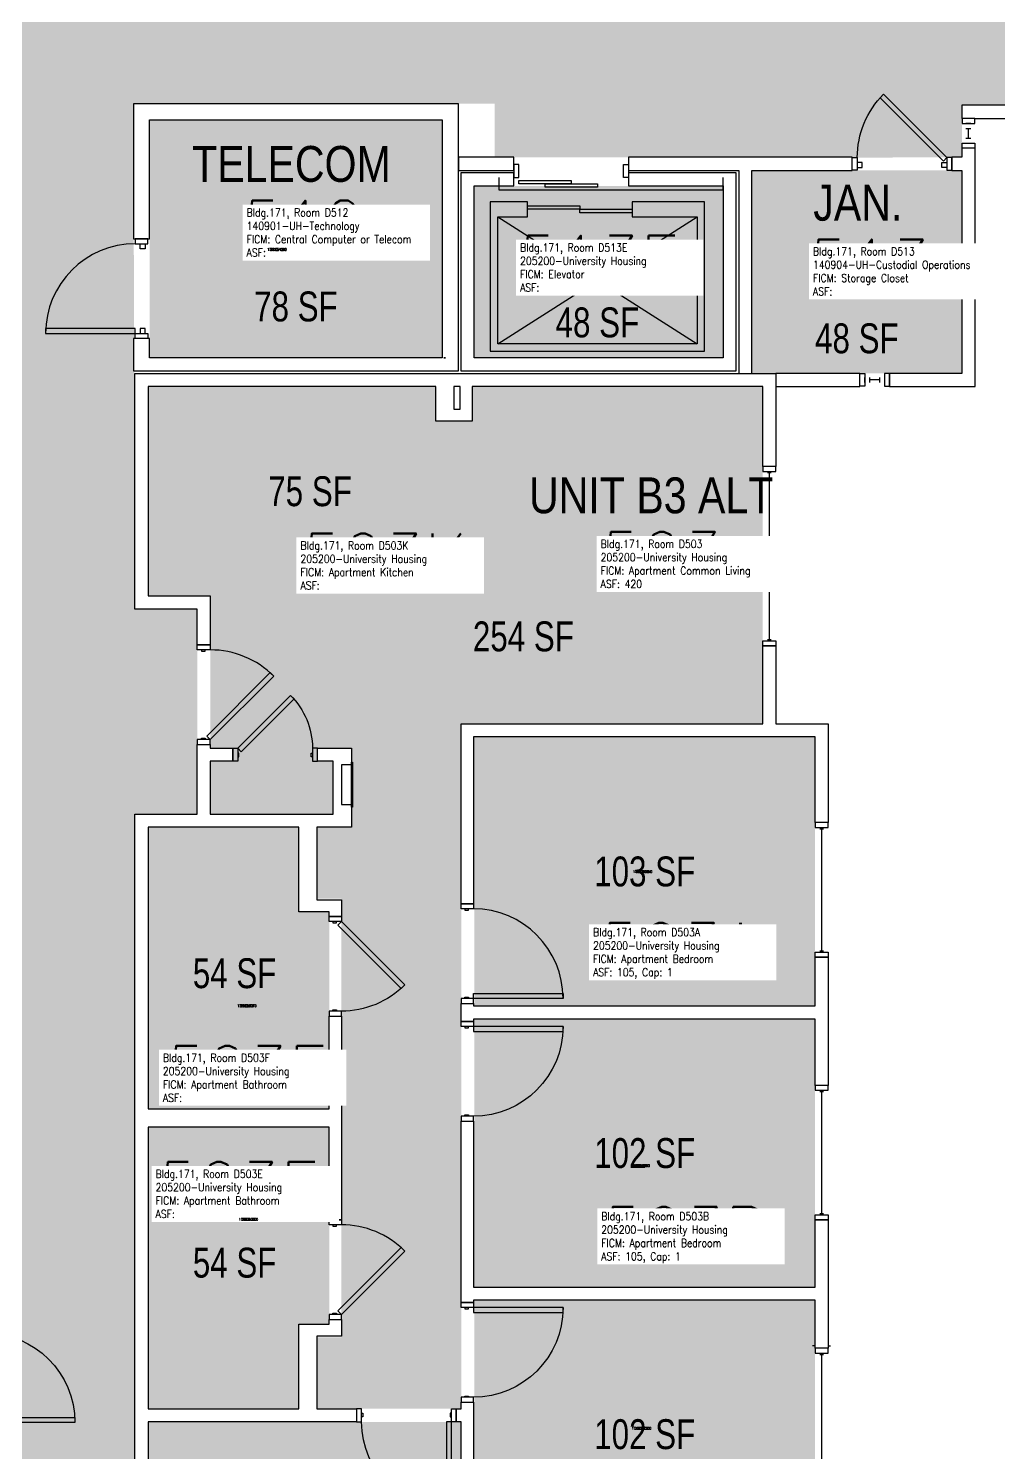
# Model space of a CAD drawing. Header units: inches. Extents: x -102 to 1651, y 245 to 1632.
# Drawn here: x 194 to 583, y 729 to 1301 of the extents above; entities that cross this region are included whole.
import ezdxf
from ezdxf.enums import TextEntityAlignment as Align

# ---------------------------------------------------------------- set-up
doc = ezdxf.new("R2010")
doc.units = ezdxf.units.IN
doc.header["$LTSCALE"] = 48
doc.header["$MEASUREMENT"] = 0
for name, color, linetype in [('A-DOOR', 2, 'Continuous'), ('A-GLAZ', 1, 'Continuous'), ('A-IDEN-RNUM', 7, 'Continuous'), ('A-IDEN-SNUM', 4, 'Continuous'), ('A-IDEN-VNUM', 4, 'Continuous'), ('A-MISC', 1, 'Continuous'), ('A-WALL', 5, 'Continuous'), ('AREA-TEXT', 3, 'Continuous'), ('Rooms-Category-Color', 7, 'Continuous'), ('Rooms-College-Color', 7, 'Continuous'), ('Rooms-Department-Color', 7, 'Continuous'), ('Rooms-Division-Color', 7, 'Continuous'), ('Rooms-Information', 7, 'Continuous')]:
    doc.layers.add(name, color=color, linetype=linetype)
doc.styles.add('AREA', font='arial.ttf', dxfattribs={"width": 0.75, "height": 12})
doc.styles.add('ROOMSNUMBER', font='txt.shx', dxfattribs={"height": 0.03})
doc.styles.add('ROOMVNUMBER', font='simplex.shx', dxfattribs={"width": 0.85})
doc.styles.get("Standard").update_dxf_attribs({"font": 'ARIALN.TTF'})

msp = doc.modelspace()

# ---------------------------------------------------------------- hatches: boundary and pattern name
at = {"layer": 'Rooms-Category-Color', "true_color": 0xadadad}
for points in [[(989.63, 1273.75), (989.63, 1349.75), (977.87, 1349.75), (977.87, 1353.75), (615.09, 1353.75), (615.09, 1378.75), (532.77, 1378.75), (532.77, 1353.75), (348.73, 1353.75), (348.73, 1378.75), (266.41, 1378.75), (266.41, 1353.75), (176.62, 1353.75), (176.62, 1264.36), (151.62, 1264.36), (151.62, 1182.03), (176.62, 1182.03), (176.62, 594.37), (236.62, 594.37), (236.62, 985.16), (261.62, 985.16), (261.62, 1067.48), (236.62, 1067.48), (236, 1270.37), (381, 1270.37), (381, 1248.88), (524.58, 1248.75), (568.58, 1248.87), (568.58, 1269.75), (654.53, 1269.75), (654.53, 1293.75), (900.22, 1293.75), (900.22, 1269.75), (977.87, 1269.75), (977.87, 1273.75)], [(372.75, 1237.37), (472.75, 1237.37), (472.75, 1168.37), (372.75, 1168.37)]]:
    msp.add_hatch(color=253, dxfattribs=at).paths.add_polyline_path(points)
at = {"layer": 'Rooms-Category-Color', "true_color": 0xe3c5e1}
msp.add_hatch(color=254, dxfattribs=at).paths.add_polyline_path([(242.5, 1263.88), (360, 1263.88), (360, 1168.38), (242.5, 1168.38)])
at = {"layer": 'Rooms-Category-Color', "true_color": 0x728ef3}
for points in [[(568.58, 1162.12), (568.58, 1243.62), (484.25, 1243.62), (484.25, 1162.12)], [(241.86, 1072.73), (371.98, 1072.73), (371.98, 1142.88), (357.36, 1142.88), (357.36, 1156.87), (241.86, 1156.87)], [(371.98, 1156.87), (371.98, 1072.73), (266.86, 1072.73), (266.86, 1011.61), (275.81, 1011.61), (275.81, 1006.36), (266.86, 1006.36), (266.86, 985.16), (316.23, 985.16), (316.23, 1006.36), (309.81, 1006.36), (309.81, 1011.61), (323.48, 1011.61), (323.48, 979.91), (309.61, 979.91), (309.61, 951.16), (319.48, 951.16), (319.48, 775.12), (309.61, 775.12), (309.61, 746.37), (367.61, 746.37), (367.61, 1021.37), (488.61, 1021.37), (488.61, 1156.87)], [(509.63, 1016.12), (509.63, 908.12), (372.88, 908.12), (372.88, 1016.12)], [(241.88, 866.77), (314.63, 866.91), (314.63, 946.05), (302.38, 945.91), (302.38, 979.91), (241.88, 979.91)], [(509.63, 795.25), (372.88, 795.25), (372.88, 902.87), (509.63, 902.87)], [(241.88, 746.37), (302.38, 746.37), (302.38, 780.37), (314.63, 780.37), (314.63, 859.52), (241.88, 859.52)], [(372.88, 682.37), (509.63, 682.37), (509.63, 790), (372.88, 790)], [(241.88, 622.38), (367.63, 622.38), (367.63, 741.12), (241.88, 741.12)]]:
    msp.add_hatch(color=171, dxfattribs=at).paths.add_polyline_path(points)
at = {"layer": 'Rooms-College-Color', "true_color": 0xadadad}
for points in [[(989.63, 1273.75), (989.63, 1349.75), (977.87, 1349.75), (977.87, 1353.75), (615.09, 1353.75), (615.09, 1378.75), (532.77, 1378.75), (532.77, 1353.75), (348.73, 1353.75), (348.73, 1378.75), (266.41, 1378.75), (266.41, 1353.75), (176.62, 1353.75), (176.62, 1264.36), (151.62, 1264.36), (151.62, 1182.03), (176.62, 1182.03), (176.62, 594.37), (236.62, 594.37), (236.62, 985.16), (261.62, 985.16), (261.62, 1067.48), (236.62, 1067.48), (236, 1270.37), (381, 1270.37), (381, 1248.88), (524.58, 1248.75), (568.58, 1248.87), (568.58, 1269.75), (654.53, 1269.75), (654.53, 1293.75), (900.22, 1293.75), (900.22, 1269.75), (977.87, 1269.75), (977.87, 1273.75)], [(242.5, 1263.88), (360, 1263.88), (360, 1168.38), (242.5, 1168.38)], [(568.58, 1162.12), (568.58, 1243.62), (484.25, 1243.62), (484.25, 1162.12)], [(372.75, 1237.37), (472.75, 1237.37), (472.75, 1168.37), (372.75, 1168.37)], [(241.86, 1072.73), (371.98, 1072.73), (371.98, 1142.88), (357.36, 1142.88), (357.36, 1156.87), (241.86, 1156.87)], [(371.98, 1156.87), (371.98, 1072.73), (266.86, 1072.73), (266.86, 1011.61), (275.81, 1011.61), (275.81, 1006.36), (266.86, 1006.36), (266.86, 985.16), (316.23, 985.16), (316.23, 1006.36), (309.81, 1006.36), (309.81, 1011.61), (323.48, 1011.61), (323.48, 979.91), (309.61, 979.91), (309.61, 951.16), (319.48, 951.16), (319.48, 775.12), (309.61, 775.12), (309.61, 746.37), (367.61, 746.37), (367.61, 1021.37), (488.61, 1021.37), (488.61, 1156.87)], [(509.63, 1016.12), (509.63, 908.12), (372.88, 908.12), (372.88, 1016.12)], [(241.88, 866.77), (314.63, 866.91), (314.63, 946.05), (302.38, 945.91), (302.38, 979.91), (241.88, 979.91)], [(509.63, 795.25), (372.88, 795.25), (372.88, 902.87), (509.63, 902.87)], [(241.88, 746.37), (302.38, 746.37), (302.38, 780.37), (314.63, 780.37), (314.63, 859.52), (241.88, 859.52)], [(372.88, 682.37), (509.63, 682.37), (509.63, 790), (372.88, 790)], [(241.88, 622.38), (367.63, 622.38), (367.63, 741.12), (241.88, 741.12)]]:
    msp.add_hatch(color=253, dxfattribs=at).paths.add_polyline_path(points)
at = {"layer": 'Rooms-Department-Color', "true_color": 0xacacac}
for points in [[(989.63, 1273.75), (989.63, 1349.75), (977.87, 1349.75), (977.87, 1353.75), (615.09, 1353.75), (615.09, 1378.75), (532.77, 1378.75), (532.77, 1353.75), (348.73, 1353.75), (348.73, 1378.75), (266.41, 1378.75), (266.41, 1353.75), (176.62, 1353.75), (176.62, 1264.36), (151.62, 1264.36), (151.62, 1182.03), (176.62, 1182.03), (176.62, 594.37), (236.62, 594.37), (236.62, 985.16), (261.62, 985.16), (261.62, 1067.48), (236.62, 1067.48), (236, 1270.37), (381, 1270.37), (381, 1248.88), (524.58, 1248.75), (568.58, 1248.87), (568.58, 1269.75), (654.53, 1269.75), (654.53, 1293.75), (900.22, 1293.75), (900.22, 1269.75), (977.87, 1269.75), (977.87, 1273.75)], [(372.75, 1237.37), (472.75, 1237.37), (472.75, 1168.37), (372.75, 1168.37)]]:
    msp.add_hatch(color=253, dxfattribs=at).paths.add_polyline_path(points)
at = {"layer": 'Rooms-Department-Color', "true_color": 0x604aed}
for points in [[(242.5, 1263.88), (360, 1263.88), (360, 1168.38), (242.5, 1168.38)], [(568.58, 1162.12), (568.58, 1243.62), (484.25, 1243.62), (484.25, 1162.12)], [(241.86, 1072.73), (371.98, 1072.73), (371.98, 1142.88), (357.36, 1142.88), (357.36, 1156.87), (241.86, 1156.87)], [(371.98, 1156.87), (371.98, 1072.73), (266.86, 1072.73), (266.86, 1011.61), (275.81, 1011.61), (275.81, 1006.36), (266.86, 1006.36), (266.86, 985.16), (316.23, 985.16), (316.23, 1006.36), (309.81, 1006.36), (309.81, 1011.61), (323.48, 1011.61), (323.48, 979.91), (309.61, 979.91), (309.61, 951.16), (319.48, 951.16), (319.48, 775.12), (309.61, 775.12), (309.61, 746.37), (367.61, 746.37), (367.61, 1021.37), (488.61, 1021.37), (488.61, 1156.87)], [(509.63, 1016.12), (509.63, 908.12), (372.88, 908.12), (372.88, 1016.12)], [(241.88, 866.77), (314.63, 866.91), (314.63, 946.05), (302.38, 945.91), (302.38, 979.91), (241.88, 979.91)], [(509.63, 795.25), (372.88, 795.25), (372.88, 902.87), (509.63, 902.87)], [(241.88, 746.37), (302.38, 746.37), (302.38, 780.37), (314.63, 780.37), (314.63, 859.52), (241.88, 859.52)], [(372.88, 682.37), (509.63, 682.37), (509.63, 790), (372.88, 790)], [(241.88, 622.38), (367.63, 622.38), (367.63, 741.12), (241.88, 741.12)]]:
    msp.add_hatch(color=173, dxfattribs=at).paths.add_polyline_path(points)
at = {"layer": 'Rooms-Division-Color', "true_color": 0xadadad}
for points in [[(989.63, 1273.75), (989.63, 1349.75), (977.87, 1349.75), (977.87, 1353.75), (615.09, 1353.75), (615.09, 1378.75), (532.77, 1378.75), (532.77, 1353.75), (348.73, 1353.75), (348.73, 1378.75), (266.41, 1378.75), (266.41, 1353.75), (176.62, 1353.75), (176.62, 1264.36), (151.62, 1264.36), (151.62, 1182.03), (176.62, 1182.03), (176.62, 594.37), (236.62, 594.37), (236.62, 985.16), (261.62, 985.16), (261.62, 1067.48), (236.62, 1067.48), (236, 1270.37), (381, 1270.37), (381, 1248.88), (524.58, 1248.75), (568.58, 1248.87), (568.58, 1269.75), (654.53, 1269.75), (654.53, 1293.75), (900.22, 1293.75), (900.22, 1269.75), (977.87, 1269.75), (977.87, 1273.75)], [(372.75, 1237.37), (472.75, 1237.37), (472.75, 1168.37), (372.75, 1168.37)]]:
    msp.add_hatch(color=253, dxfattribs=at).paths.add_polyline_path(points)
at = {"layer": 'Rooms-Division-Color', "true_color": 0x604aed}
for points in [[(242.5, 1263.88), (360, 1263.88), (360, 1168.38), (242.5, 1168.38)], [(568.58, 1162.12), (568.58, 1243.62), (484.25, 1243.62), (484.25, 1162.12)], [(241.86, 1072.73), (371.98, 1072.73), (371.98, 1142.88), (357.36, 1142.88), (357.36, 1156.87), (241.86, 1156.87)], [(371.98, 1156.87), (371.98, 1072.73), (266.86, 1072.73), (266.86, 1011.61), (275.81, 1011.61), (275.81, 1006.36), (266.86, 1006.36), (266.86, 985.16), (316.23, 985.16), (316.23, 1006.36), (309.81, 1006.36), (309.81, 1011.61), (323.48, 1011.61), (323.48, 979.91), (309.61, 979.91), (309.61, 951.16), (319.48, 951.16), (319.48, 775.12), (309.61, 775.12), (309.61, 746.37), (367.61, 746.37), (367.61, 1021.37), (488.61, 1021.37), (488.61, 1156.87)], [(509.63, 1016.12), (509.63, 908.12), (372.88, 908.12), (372.88, 1016.12)], [(241.88, 866.77), (314.63, 866.91), (314.63, 946.05), (302.38, 945.91), (302.38, 979.91), (241.88, 979.91)], [(509.63, 795.25), (372.88, 795.25), (372.88, 902.87), (509.63, 902.87)], [(241.88, 746.37), (302.38, 746.37), (302.38, 780.37), (314.63, 780.37), (314.63, 859.52), (241.88, 859.52)], [(372.88, 682.37), (509.63, 682.37), (509.63, 790), (372.88, 790)], [(241.88, 622.38), (367.63, 622.38), (367.63, 741.12), (241.88, 741.12)]]:
    msp.add_hatch(color=173, dxfattribs=at).paths.add_polyline_path(points)

# ---------------------------------------------------------------- linework, layer by layer
at = {"layer": 'A-DOOR'}
for p, q in [((535.71, 1272.79), (537.12, 1274.21)), ((561.17, 1247.34), (535.71, 1272.79)), ((537.12, 1274.21), (562.58, 1248.75)), ((524.58, 1243.75), (524.58, 1248.75)), ((524.58, 1248.75), (526.58, 1248.75)), ((526.58, 1248.75), (526.58, 1243.75)), ((528.58, 1246.75), (526.58, 1246.75)), ((526.58, 1246.75), (526.58, 1244.75)), ((528.58, 1244.75), (528.58, 1246.75)), ((560.58, 1244.75), (560.58, 1246.75)), ((560.58, 1246.75), (562.58, 1246.75)), ((562.58, 1248.75), (561.17, 1247.34)), ((564.58, 1248.75), (562.58, 1248.75)), ((562.58, 1248.75), (562.58, 1243.75)), ((562.58, 1246.75), (562.58, 1244.75)), ((564.58, 1243.75), (564.58, 1248.75)), ((390.75, 1246), (388.75, 1246)), ((388.75, 1246), (388.75, 1240.75)), ((390.75, 1240.75), (390.75, 1246)), ((432.75, 1246), (434.75, 1246)), ((432.75, 1240.75), (432.75, 1246)), ((434.75, 1246), (434.75, 1240.75)), ((526.58, 1243.75), (524.58, 1243.75)), ((526.58, 1244.75), (528.58, 1244.75)), ((562.58, 1244.75), (560.58, 1244.75)), ((562.58, 1243.75), (564.58, 1243.75)), ((382.75, 1240.75), (382.75, 1235.75)), ((382.75, 1235.75), (472.75, 1235.75)), ((388.75, 1240.75), (390.75, 1240.75)), ((434.75, 1240.75), (432.75, 1240.75)), ((472.75, 1235.75), (472.75, 1240.75)), ((394.15, 1228), (394.15, 1229.37)), ((394.15, 1229.37), (415.15, 1229.37)), ((415.15, 1229.37), (415.15, 1228)), ((415.15, 1228), (394.15, 1228)), ((415.15, 1226.62), (415.15, 1228)), ((415.15, 1228), (436.15, 1228)), ((436.15, 1226.62), (415.15, 1226.62)), ((436.15, 1228), (436.15, 1226.62)), ((241.75, 1216.13), (236.75, 1216.13)), ((236.75, 1216.13), (236.75, 1214.13)), ((236.75, 1214.13), (241.75, 1214.13)), ((238.75, 1212.13), (238.75, 1214.13)), ((238.75, 1214.13), (240.75, 1214.13)), ((240.75, 1214.13), (240.75, 1212.13)), ((241.75, 1214.13), (241.75, 1216.13)), ((240.75, 1212.13), (238.75, 1212.13)), ((236.75, 1180.13), (200.75, 1180.13)), ((200.75, 1180.13), (200.75, 1178.13)), ((200.75, 1178.13), (236.75, 1178.13)), ((236.75, 1178.13), (236.75, 1180.13)), ((236.75, 1176.13), (236.75, 1178.13)), ((236.75, 1178.13), (241.75, 1178.13)), ((240.75, 1180.13), (238.75, 1180.13)), ((238.75, 1180.13), (238.75, 1178.13)), ((238.75, 1178.13), (240.75, 1178.13)), ((240.75, 1178.13), (240.75, 1180.13)), ((241.75, 1178.13), (241.75, 1176.13)), ((241.75, 1176.13), (236.75, 1176.13))]:
    msp.add_line(p, q, dxfattribs=at)
for points in [[(390.75, 1238.25), (390.75, 1239.62), (411.75, 1239.62), (411.75, 1238.25)], [(401.25, 1236.87), (401.25, 1238.25), (422.25, 1238.25), (422.25, 1236.87)], [(261.62, 1051.09), (261.62, 1053.09), (266.88, 1053.09), (266.88, 1051.09)], [(263.38, 1051.09), (263.38, 1050.59), (264.88, 1050.59), (264.88, 1051.09)], [(266.88, 1015.09), (265.46, 1016.51), (290.92, 1041.96), (292.33, 1040.55)], [(277.88, 1011.61), (279.29, 1010.19), (300.5, 1031.41), (299.09, 1032.82)], [(261.62, 1015.09), (261.62, 1013.09), (266.88, 1013.09), (266.88, 1015.09)], [(263.38, 1015.09), (263.38, 1015.59), (264.88, 1015.59), (264.88, 1015.09)], [(277.88, 1006.36), (275.88, 1006.36), (275.88, 1011.61), (277.88, 1011.61)], [(277.88, 1008.11), (278.38, 1008.11), (278.38, 1009.61), (277.88, 1009.61)], [(307.88, 1008.11), (307.38, 1008.11), (307.38, 1009.61), (307.88, 1009.61)], [(307.88, 1006.36), (309.88, 1006.36), (309.88, 1011.61), (307.88, 1011.61)], [(314.63, 942.02), (314.63, 944.02), (319.5, 944.02), (319.5, 942.02)], [(367.63, 947.12), (367.63, 949.12), (372.5, 949.12), (372.5, 947.12)], [(369, 947.12), (369, 946.62), (370.5, 946.62), (370.5, 947.12)], [(316, 942.02), (316, 941.52), (317.5, 941.52), (317.5, 942.02)], [(319.5, 942.02), (318.09, 940.6), (343.54, 915.15), (344.96, 916.56)], [(367.63, 911.12), (367.63, 909.12), (372.5, 909.12), (372.5, 911.12)], [(369, 911.12), (369, 911.62), (370.5, 911.62), (370.5, 911.12)], [(372.5, 911.12), (372.5, 913.12), (408.5, 913.12), (408.5, 911.12)], [(314.63, 906.02), (314.63, 904.02), (319.5, 904.02), (319.5, 906.02)], [(316, 906.02), (316, 906.52), (317.5, 906.52), (317.5, 906.02)], [(367.63, 899.87), (367.63, 901.87), (372.5, 901.87), (372.5, 899.87)], [(369, 899.87), (369, 899.37), (370.5, 899.37), (370.5, 899.87)], [(372.5, 899.87), (372.5, 897.87), (408.5, 897.87), (408.5, 899.87)], [(367.63, 863.87), (367.63, 861.87), (372.5, 861.87), (372.5, 863.87)], [(369, 863.87), (369, 864.37), (370.5, 864.37), (370.5, 863.87)], [(314.63, 820.27), (314.63, 822.27), (319.5, 822.27), (319.5, 820.27)], [(316, 820.27), (316, 819.77), (317.5, 819.77), (317.5, 820.27)], [(319.5, 784.27), (318.09, 785.68), (343.54, 811.14), (344.96, 809.72)], [(314.63, 784.27), (314.63, 782.27), (319.5, 782.27), (319.5, 784.27)], [(316, 784.27), (316, 784.77), (317.5, 784.77), (317.5, 784.27)], [(367.63, 787), (367.63, 789), (372.5, 789), (372.5, 787)], [(369, 787), (369, 786.5), (370.5, 786.5), (370.5, 787)], [(372.5, 787), (372.5, 785), (408.5, 785), (408.5, 787)], [(367.63, 751), (367.63, 749), (372.5, 749), (372.5, 751)], [(369, 751), (369, 751.5), (370.5, 751.5), (370.5, 751)], [(327.63, 746.37), (325.63, 746.37), (325.63, 741.12), (327.63, 741.12)], [(327.63, 744.62), (328.13, 744.62), (328.13, 743.12), (327.63, 743.12)], [(363.63, 744.62), (363.13, 744.62), (363.13, 743.12), (363.63, 743.12)], [(363.63, 746.37), (365.63, 746.37), (365.63, 741.12), (363.63, 741.12)], [(176.5, 740.87), (176.5, 742.87), (212.5, 742.87), (212.5, 740.87)], [(363.63, 741.12), (361.63, 741.12), (361.63, 705.12), (363.63, 705.12)]]:
    msp.add_lwpolyline(points, close=True, dxfattribs=at)
at = {"layer": 'A-DOOR', "extrusion": (0, 0, -1)}
for centre, radius, start, end in [((-562.58, 1248.75), 36, 0, 45), ((-277.88, 1011.61), 30, 135, 180), ((-319.5, 942.02), 36, 225, 270), ((-372.5, 899.87), 36, 180, 270), ((-372.5, 787), 36, 180, 270), ((-176.5, 740.87), 36, 90, 180), ((-363.63, 741.12), 36, 270, 0)]:
    msp.add_arc(centre, radius, start, end, dxfattribs=at)
at = {"layer": 'A-DOOR'}
for centre, start, end in [((236.75, 1178.13), 90, 180), ((266.88, 1015.09), 45, 90), ((372.5, 911.12), 0, 90), ((319.5, 784.27), 45, 90)]:
    msp.add_arc(centre, 36, start, end, dxfattribs=at)
at = {"layer": 'A-GLAZ'}
for p, q in [((573.71, 1264.5), (568.71, 1264.5)), ((568.71, 1264.5), (568.71, 1262.5)), ((573.71, 1262.5), (573.71, 1264.5)), ((568.71, 1262.5), (573.71, 1262.5)), ((572.21, 1262.5), (570.21, 1262.5)), ((570.21, 1260.5), (572.21, 1260.5)), ((571.21, 1256.5), (571.21, 1260.5)), ((568.71, 1252.5), (568.71, 1254.5)), ((568.71, 1254.5), (573.71, 1254.5)), ((573.71, 1252.5), (568.71, 1252.5)), ((570.21, 1256.5), (572.21, 1256.5)), ((570.21, 1254.5), (572.21, 1254.5)), ((573.71, 1254.5), (573.71, 1252.5)), ((573.71, 1204.67), (568.71, 1204.67)), ((568.71, 1204.67), (568.71, 1202.67)), ((568.71, 1202.67), (573.71, 1202.67)), ((572.21, 1202.67), (570.21, 1202.67)), ((573.71, 1202.67), (573.71, 1204.67)), ((570.21, 1200.67), (572.21, 1200.67)), ((570.21, 1196.67), (572.21, 1196.67)), ((571.21, 1196.67), (571.21, 1200.67)), ((568.71, 1192.67), (568.71, 1194.67)), ((568.71, 1194.67), (573.71, 1194.67)), ((573.71, 1192.67), (568.71, 1192.67)), ((570.21, 1194.67), (572.21, 1194.67)), ((573.71, 1194.67), (573.71, 1192.67)), ((527.54, 1157), (527.54, 1162)), ((527.54, 1162), (529.54, 1162)), ((529.54, 1162), (529.54, 1157)), ((539.54, 1162), (537.54, 1162)), ((537.54, 1162), (537.54, 1157)), ((539.54, 1157), (539.54, 1162)), ((529.54, 1157), (527.54, 1157)), ((529.54, 1158.5), (529.54, 1160.5)), ((531.54, 1160.5), (531.54, 1158.5)), ((535.54, 1159.5), (531.54, 1159.5)), ((535.54, 1160.5), (535.54, 1158.5)), ((537.54, 1160.5), (537.54, 1158.5)), ((537.54, 1157), (539.54, 1157)), ((490.5, 1122.25), (492, 1122.25)), ((491.25, 1122.25), (491.25, 1055.25)), ((490.5, 1055.25), (492, 1055.25)), ((511.5, 979.22), (513, 979.22)), ((512.25, 979.22), (512.25, 930.22)), ((511.5, 930.22), (513, 930.22)), ((511.5, 873.75), (513, 873.75)), ((512.25, 873.75), (512.25, 824.75)), ((511.5, 824.75), (513, 824.75)), ((509.63, 771.72), (508.63, 771.72)), ((511.5, 768.22), (513, 768.22)), ((512.25, 768.22), (512.25, 719.22)), ((514.88, 771.72), (515.88, 771.72))]:
    msp.add_line(p, q, dxfattribs=at)
for points in [[(493.87, 1122.75), (493.87, 1124.75), (488.63, 1124.75), (488.63, 1122.75)], [(493.87, 1054.75), (493.87, 1052.75), (488.63, 1052.75), (488.63, 1054.75)], [(514.88, 979.72), (514.88, 981.72), (509.63, 981.72), (509.63, 979.72)], [(514.88, 929.72), (514.88, 927.72), (509.63, 927.72), (509.63, 929.72)], [(514.88, 874.25), (514.88, 876.25), (509.63, 876.25), (509.63, 874.25)], [(514.88, 824.25), (514.88, 822.25), (509.63, 822.25), (509.63, 824.25)], [(514.88, 768.72), (514.88, 770.72), (509.63, 770.72), (509.63, 768.72)]]:
    msp.add_lwpolyline(points, close=True, dxfattribs=at)
at = {"layer": 'A-MISC'}
for points in [[(323.5, 988.95), (323.5, 1004.95), (319.5, 1004.95), (319.5, 988.95)], [(323.5, 1004.95), (323.5, 1005.95), (323.63, 1005.95), (323.75, 1005.95), (324, 1005.95), (324, 988.95), (324, 987.95), (323.5, 987.95)]]:
    msp.add_lwpolyline(points, close=True, dxfattribs=at)
at = {"layer": 'A-WALL'}
for p, q in [((366.5, 1270.37), (236, 1270.37)), ((236, 1270.37), (236, 1216.13)), ((366.5, 1163.13), (366.5, 1270.37)), ((587.76, 1269.75), (568.58, 1269.75)), ((568.58, 1269.75), (568.58, 1264.5)), ((242.5, 1263.88), (360, 1263.88)), ((242.5, 1216.13), (242.5, 1263.88)), ((360, 1263.88), (360, 1168.38)), ((568.71, 1264.5), (568.58, 1264.5)), ((573.83, 1264.5), (587.76, 1264.5)), ((573.83, 1252.5), (568.58, 1252.5)), ((568.58, 1252.5), (568.58, 1248.87)), ((573.83, 1204.67), (573.83, 1252.5)), ((388.75, 1248.87), (366.5, 1248.87)), ((366.5, 1248.87), (366.5, 1243.62)), ((388.75, 1243.62), (388.75, 1248.87)), ((524.58, 1248.87), (434.75, 1248.87)), ((434.75, 1248.87), (434.75, 1243.62)), ((524.58, 1243.62), (524.58, 1248.87)), ((568.58, 1248.87), (564.58, 1248.87)), ((564.58, 1248.87), (564.58, 1243.62)), ((366.5, 1243.62), (388.75, 1243.62)), ((388.75, 1242.62), (367.5, 1242.62)), ((367.5, 1242.62), (367.5, 1163.12)), ((388.75, 1237.37), (388.75, 1242.62)), ((434.75, 1243.62), (479, 1243.62)), ((478, 1242.62), (434.75, 1242.62)), ((434.75, 1242.62), (434.75, 1237.37)), ((478, 1163.12), (478, 1242.62)), ((479, 1243.62), (479, 1162.12)), ((484.25, 1243.62), (524.58, 1243.62)), ((484.25, 1162.12), (484.25, 1243.62)), ((564.58, 1243.62), (568.58, 1243.62)), ((568.58, 1243.62), (568.58, 1204.67)), ((372.75, 1237.37), (388.75, 1237.37)), ((372.75, 1168.37), (372.75, 1237.37)), ((434.75, 1237.37), (472.75, 1237.37)), ((472.75, 1237.37), (472.75, 1168.37)), ((394.15, 1231), (379.26, 1231)), ((379.26, 1231), (379.26, 1171.01)), ((394.15, 1225), (394.15, 1231)), ((436.15, 1231), (436.15, 1225)), ((465.26, 1231), (436.15, 1231)), ((465.26, 1174.01), (465.26, 1231)), ((382.26, 1225), (394.15, 1225)), ((382.26, 1174.01), (382.26, 1225)), ((382.26, 1225), (462.26, 1174)), ((382.26, 1174), (462.26, 1225)), ((436.15, 1225), (462.26, 1225)), ((462.26, 1225), (462.26, 1174.01)), ((236, 1216.13), (242.5, 1216.13)), ((568.58, 1204.67), (573.83, 1204.67)), ((573.83, 1192.67), (568.58, 1192.67)), ((568.58, 1192.67), (568.58, 1162.12)), ((573.83, 1156.88), (573.83, 1192.67)), ((236, 1176.13), (236, 1163.13)), ((242.5, 1176.13), (236, 1176.13)), ((242.5, 1168.38), (242.5, 1176.13)), ((462.26, 1174.01), (382.26, 1174.01)), ((465.27, 1174.01), (465.26, 1174.01)), ((465.27, 1171.01), (465.27, 1174.01)), ((360, 1168.38), (242.5, 1168.38)), ((360.62, 1168.38), (361.25, 1168.38)), ((361.25, 1168.38), (360.62, 1168.38)), ((472.75, 1168.37), (372.75, 1168.37)), ((379.26, 1171.01), (462.26, 1171.01)), ((462.26, 1171.01), (462.26, 1171)), ((462.26, 1171), (465.26, 1171)), ((465.26, 1171.01), (465.27, 1171.01)), ((465.26, 1171), (465.26, 1171.01)), ((236, 1163.13), (366.5, 1163.13)), ((236.62, 1067.48), (236.62, 1162.12)), ((236.62, 1162.12), (493.87, 1162.12)), ((367.5, 1163.12), (478, 1163.12)), ((479, 1162.12), (484.25, 1162.12)), ((527.54, 1162.12), (493.87, 1162.12)), ((493.87, 1162.12), (493.87, 1156.87)), ((493.87, 1162.12), (493.87, 1124.75)), ((527.54, 1156.87), (527.54, 1162.12)), ((568.58, 1162.12), (539.54, 1162.12)), ((539.54, 1162.12), (539.54, 1156.87)), ((241.88, 1156.87), (241.88, 1072.73)), ((357.38, 1156.87), (241.88, 1156.87)), ((357.38, 1142.88), (357.38, 1156.87)), ((367.13, 1156.87), (364.63, 1156.87)), ((364.63, 1156.87), (364.63, 1147.75)), ((367.13, 1147.75), (367.13, 1156.87)), ((488.63, 1156.87), (372, 1156.87)), ((372, 1156.87), (372, 1142.88)), ((488.63, 1124.75), (488.63, 1156.87)), ((493.87, 1156.87), (527.54, 1156.87)), ((539.54, 1156.87), (573.83, 1156.88)), ((364.63, 1147.75), (367.13, 1147.75)), ((372, 1142.88), (357.38, 1142.88)), ((493.87, 1124.75), (488.63, 1124.75)), ((241.88, 1072.73), (266.88, 1072.73)), ((266.88, 1072.73), (266.88, 1053.09)), ((261.62, 1067.48), (236.62, 1067.48)), ((261.62, 1053.09), (261.62, 1067.48)), ((266.88, 1053.09), (261.62, 1053.09)), ((488.63, 1021.37), (488.63, 1052.75)), ((488.63, 1052.75), (493.87, 1052.75)), ((493.87, 1052.75), (493.87, 1021.37)), ((367.63, 1021.37), (488.63, 1021.37)), ((367.63, 949.12), (367.63, 1021.37)), ((493.87, 1021.37), (514.88, 1021.37)), ((514.88, 1021.37), (514.88, 981.72)), ((261.62, 985.16), (261.62, 1013.09)), ((261.62, 1013.09), (266.88, 1013.09)), ((266.88, 1013.09), (266.88, 1011.61)), ((509.63, 1016.12), (372.5, 1016.12)), ((372.5, 1016.12), (372.5, 949.12)), ((509.63, 981.72), (509.63, 1016.12)), ((266.88, 1011.61), (275.88, 1011.61)), ((275.88, 1006.36), (266.88, 1006.36)), ((266.88, 1006.36), (266.88, 985.16)), ((275.88, 1011.61), (275.88, 1006.36)), ((309.88, 1011.61), (323.5, 1011.61)), ((309.88, 1006.36), (309.88, 1011.61)), ((316.25, 1006.36), (309.88, 1006.36)), ((316.25, 985.16), (316.25, 1006.36)), ((323.5, 1011.61), (323.5, 979.91)), ((236.62, 745.75), (236.62, 985.16)), ((236.62, 985.16), (261.62, 985.16)), ((266.88, 985.16), (316.25, 985.16)), ((241.88, 979.91), (241.88, 866.77)), ((302.38, 979.91), (241.88, 979.91)), ((302.38, 945.91), (302.38, 979.91)), ((309.63, 979.91), (309.63, 950.78)), ((323.5, 979.91), (309.63, 979.91)), ((514.88, 981.72), (509.63, 981.72)), ((309.63, 950.78), (319.5, 950.78)), ((319.5, 950.78), (319.5, 944.02)), ((314.63, 945.91), (302.38, 945.91)), ((314.63, 944.02), (314.63, 945.91)), ((319.5, 944.02), (314.63, 944.02)), ((372.5, 949.12), (367.63, 949.12)), ((509.63, 908.12), (509.63, 927.72)), ((509.63, 927.72), (514.88, 927.72)), ((514.88, 927.72), (514.88, 876.25)), ((314.63, 866.77), (314.63, 904.02)), ((314.63, 904.02), (319.5, 904.02)), ((319.5, 904.02), (319.5, 822.27)), ((367.63, 901.87), (367.63, 909.12)), ((367.63, 909.12), (372.5, 909.12)), ((372.5, 909.12), (372.5, 908.12)), ((372.5, 908.12), (509.63, 908.12)), ((372.5, 901.87), (367.63, 901.87)), ((509.63, 902.87), (372.5, 902.87)), ((372.5, 902.87), (372.5, 901.87)), ((509.63, 876.25), (509.63, 902.87)), ((514.88, 876.25), (509.63, 876.25)), ((241.88, 866.77), (314.63, 866.77)), ((314.63, 859.52), (241.88, 859.52)), ((241.88, 859.52), (241.88, 746.37)), ((314.63, 822.27), (314.63, 859.52)), ((367.63, 789), (367.63, 861.87)), ((367.63, 861.87), (372.5, 861.87)), ((372.5, 861.87), (372.5, 795.25)), ((319.5, 822.27), (314.63, 822.27)), ((509.63, 795.25), (509.63, 822.25)), ((509.63, 822.25), (514.88, 822.25)), ((514.88, 822.25), (514.88, 770.72)), ((372.5, 795.25), (509.63, 795.25)), ((509.63, 790), (372.5, 790)), ((372.5, 790), (372.5, 789)), ((509.63, 770.72), (509.63, 790)), ((372.5, 789), (367.63, 789)), ((302.38, 780.37), (314.63, 780.37)), ((302.38, 746.37), (302.38, 780.37)), ((314.63, 780.37), (314.63, 782.27)), ((314.63, 782.27), (319.5, 782.27)), ((319.5, 782.27), (319.5, 775.5)), ((319.5, 775.5), (309.63, 775.5)), ((309.63, 775.5), (309.63, 746.37)), ((514.88, 770.72), (509.63, 770.72)), ((236.62, 617.12), (236.62, 745.75)), ((241.88, 746.37), (302.38, 746.37)), ((309.63, 746.37), (322.88, 746.37)), ((322.88, 746.37), (325.63, 746.37)), ((325.63, 746.37), (325.63, 741.12)), ((365.63, 746.37), (367.63, 746.37)), ((365.63, 741.12), (365.63, 746.37)), ((367.63, 746.37), (367.63, 749)), ((367.63, 749), (372.5, 749)), ((372.5, 749), (372.5, 682.37)), ((241.88, 741.12), (241.88, 622.38)), ((322.88, 741.12), (241.88, 741.12)), ((325.63, 741.12), (322.88, 741.12)), ((367.63, 741.12), (365.63, 741.12)), ((367.63, 677.75), (367.63, 741.12))]:
    msp.add_line(p, q, dxfattribs=at)

# ---------------------------------------------------------------- texts
at = {"layer": 'A-IDEN-RNUM', "style": 'ROOMSNUMBER', "width": 0.85}
for s, p in [('0512-00', (293.66, 1211.87)), ('0513-E0', (412.87, 1205.56)), ('0513-00', (530.45, 1204.03)), ('0503-K0', (324.35, 1086.9)), ('0503-00', (448.58, 1085.63)), ('0503-A0', (440.38, 962.05)), ('0503-F0', (281.58, 908.18)), ('0503-B0', (439.4, 844)), ('0503-E0', (282.19, 822.43)), ('0503-C0', (439.93, 738.5))]:
    msp.add_text(s, height=1, dxfattribs=at).set_placement(p, align=Align.MIDDLE_CENTER)
at = {"layer": 'A-IDEN-SNUM', "style": 'ROOMSNUMBER', "width": 0.85}
for s, p in [('1710D51200', (293.66, 1211.87)), ('1710D513E0', (412.87, 1205.56)), ('1710D51300', (530.45, 1204.03)), ('1710D503K0', (324.35, 1086.9)), ('1710D50300', (448.58, 1085.63)), ('1710D503A0', (440.38, 962.05)), ('1710D503F0', (281.58, 908.18)), ('1710D503B0', (439.4, 844)), ('1710D503E0', (282.19, 822.43)), ('1710D503C0', (439.93, 738.5))]:
    msp.add_text(s, height=1, dxfattribs=at).set_placement(p, align=Align.MIDDLE_CENTER)
at = {"layer": 'A-IDEN-VNUM', "style": 'ROOMVNUMBER', "width": 0.85}
for s, p in [('512', (304.21, 1220.26)), ('513E', (422.63, 1206.21)), ('513', (531.56, 1204.68)), ('503K', (336.77, 1086.58)), ('503', (448.15, 1087.2)), ('503A', (455.11, 930.23)), ('503F', (281.08, 880.88)), ('503E', (278.14, 834.25)), ('503B', (457.49, 816.16))]:
    msp.add_text(s, height=22.5, dxfattribs=at).set_placement(p, align=Align.MIDDLE_CENTER)
at = {"layer": 'A-MISC'}
for s, p in [('TELECOM', (299.45, 1239.01)), ('JAN.', (526.79, 1223.43)), (' UNIT B3 ALT', (441.56, 1105.95))]:
    msp.add_text(s, height=14.4, dxfattribs=at).set_placement(p, align=Align.CENTER)
at = {"layer": 'AREA-TEXT', "style": 'AREA', "width": 0.75}
for s, p in [('78 SF', (301.25, 1188.99)), ('48 SF', (422.26, 1182.59)), ('48 SF', (526.41, 1176.19)), ('75 SF', (306.92, 1114.8)), ('254 SF', (392.55, 1056.51)), ('103 SF', (441.25, 962.13)), ('54 SF', (276.63, 921.27)), ('102 SF', (441.25, 849.06)), ('54 SF', (276.64, 805.05)), ('102 SF', (441.25, 736.19))]:
    msp.add_text(s, height=12, dxfattribs=at).set_placement(p, align=Align.MIDDLE_CENTER)

# ---------------------------------------------------------------- next in the draw order: texts
at = {"layer": 'Rooms-Information', "char_height": 3.2143, "width": 72, "attachment_point": 7, "style": 'ROOMVNUMBER', "bg_fill": 3, "box_fill_scale": 1.5, "bg_fill_color": 256, "bg_fill_true_color": 13158600, "bg_fill_transparency": 0}
for s, insert in [('Bldg.171, Room D512^M^J140901-UH-Technology^M^JFICM: Central Computer or Telecom^M^JASF: ', (281.45, 1209.01)), ('Bldg.171, Room D513E^M^J205200-University Housing^M^JFICM: Elevator^M^JASF: ', (391.21, 1194.96)), ('Bldg.171, Room D513^M^J140904-UH-Custodial Operations^M^JFICM: Storage Closet^M^JASF: ', (508.79, 1193.43)), ('Bldg.171, Room D503K^M^J205200-University Housing^M^JFICM: Apartment Kitchen^M^JASF: ', (303.08, 1075.33)), ('Bldg.171, Room D503^M^J205200-University Housing^M^JFICM: Apartment Common Living^M^JASF: 420', (423.56, 1075.95)), ('Bldg.171, Room D503A^M^J205200-University Housing^M^JFICM: Apartment Bedroom^M^JASF: 105, Cap: 1', (420.51, 918.98)), ('Bldg.171, Room D503F^M^J205200-University Housing^M^JFICM: Apartment Bathroom^M^JASF: ', (247.84, 869.63)), ('Bldg.171, Room D503E^M^J205200-University Housing^M^JFICM: Apartment Bathroom^M^JASF: ', (244.9, 823)), ('Bldg.171, Room D503B^M^J205200-University Housing^M^JFICM: Apartment Bedroom^M^JASF: 105, Cap: 1', (423.79, 804.91))]:
    msp.add_mtext(s, dxfattribs=dict(at, insert=insert))

doc.saveas('drawing.dxf')
